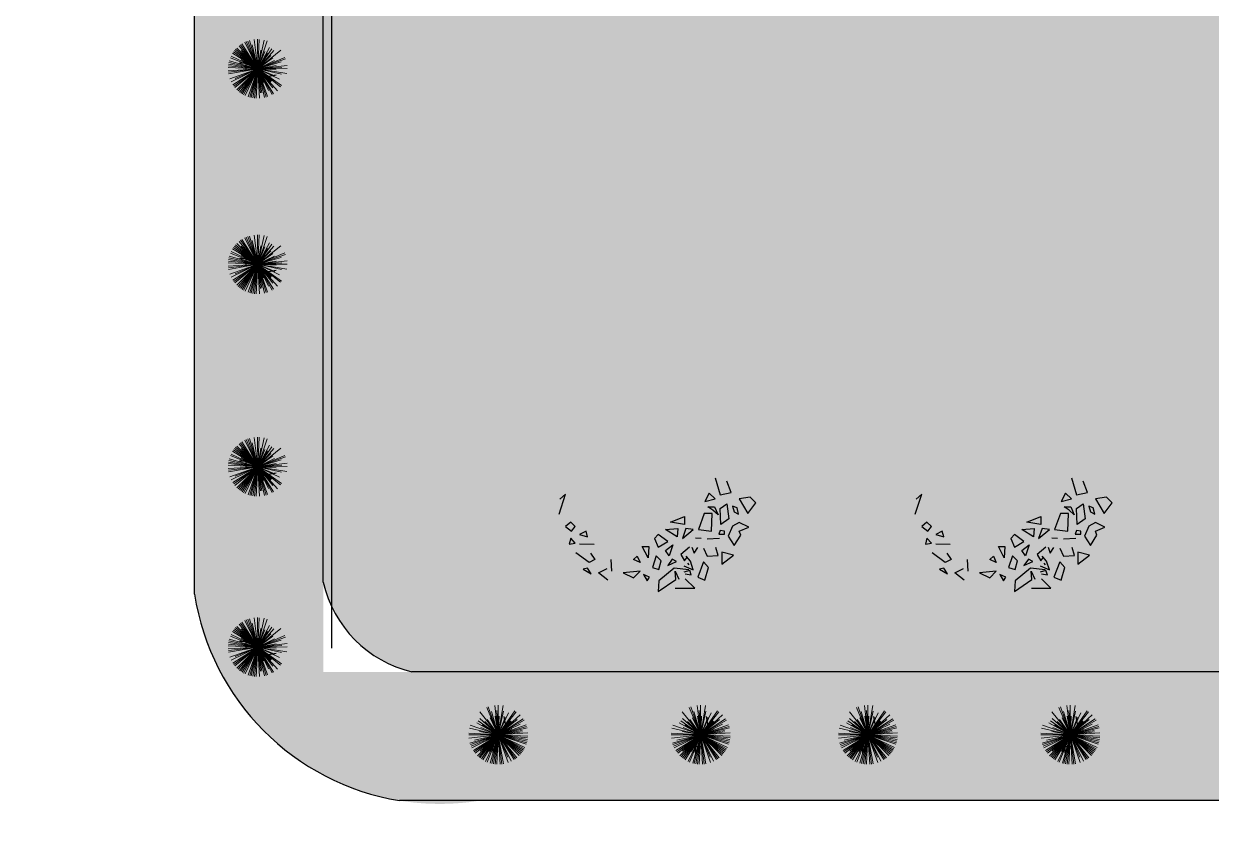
# Model space of a CAD drawing. Header units: millimetres. Extents: x -1544140 to 7445918, y -1294905 to 2019878.
# Drawn here: x 2047460 to 2049823, y 21713 to 23314 of the extents above; entities that cross this region are included whole.
import ezdxf

# ---------------------------------------------------------------- set-up
doc = ezdxf.new("R2010")
doc.units = ezdxf.units.MM
doc.header["$MEASUREMENT"] = 0
doc.layers.add('marc det', color=74, linetype='Continuous', lineweight=18)
picture_1 = doc.add_image_def('image5.png', size_in_pixel=(1482, 826))

msp = doc.modelspace()

# ---------------------------------------------------------------- hatches: boundary and pattern name
at = {"true_color": 0x8dc133, "transparency": 33554687}
h = msp.add_hatch(color=65, dxfattribs=at)
h.dxf.hatch_style = 1
h.paths.add_polyline_path([(2051707.8, 22080.4, -0.388077), (2051430.5, 21768.2), (2048367.8, 21768.2, -0.416277), (2047799.8, 22178.8), (2047799.8, 24148.8, -0.394381), (2048161.6, 24779.2), (2051203.9, 24779.2, -0.352206), (2051707.8, 24383.4)])
h.paths.add_polyline_path([(2048055.9, 22024.2), (2048055.9, 24523.1), (2051451.7, 24523.1), (2051451.7, 22024.2)], flags=16)
at = {"true_color": 0xb8d93f, "transparency": 33554687}
h = msp.add_hatch(color=63, dxfattribs=at)
h.dxf.hatch_style = 1
h.paths.add_polyline_path([(2051411.6, 22024.2, 0.351898), (2051451.7, 22077.8), (2051451.7, 24349, 0.326949), (2051205.7, 24523.1), (2048206.6, 24523.1, 0.386529), (2048055.9, 24183.4), (2048055.9, 22202.4, 0.417198), (2048343.1, 22024.2)])
at = {"layer": 'marc det'}
for points in [[(2048618.8, 22547.6), (2048580.3, 22537.3), (2048567.7, 22521.1), (2048544.5, 22488.5), (2048520.1, 22485.6), (2048516.8, 22457.5), (2048526.2, 22445.6), (2048519.1, 22427.7), (2048492.1, 22377.1), (2048500.8, 22359.5), (2048515.7, 22337.7), (2048515.9, 22318.6), (2048486.5, 22307.3), (2048527.5, 22304.4), (2048522.4, 22285.5), (2048535.7, 22271.6), (2048537.4, 22254.1), (2048557.6, 22232), (2048564.3, 22207.2), (2048582.9, 22193), (2048596.5, 22195.6), (2048614.3, 22185.4), (2048622.4, 22162.3), (2048628.1, 22133.2), (2048634.4, 22155), (2048653.8, 22172.6), (2048678.2, 22165), (2048694.4, 22154.5), (2048714.2, 22161.1), (2048735.4, 22161.1), (2048748.9, 22146), (2048754.3, 22163.5), (2048776.4, 22176.1), (2048799.5, 22175.1), (2048823.7, 22186.8), (2048831, 22203.3), (2048843.8, 22210), (2048860.7, 22213.3), (2048866.7, 22236.5), (2048878.2, 22249.7), (2048909.2, 22253.1), (2048933.1, 22248.1), (2048912.8, 22262), (2048897.5, 22276.9), (2048898.3, 22290.7), (2048912.1, 22310), (2048923.5, 22332.8), (2048921.6, 22351.7), (2048924.8, 22397.6), (2048963.2, 22417.5), (2048916.2, 22414.5), (2048903.2, 22436), (2048901, 22456.1), (2048886.8, 22483.6), (2048869.8, 22498.1), (2048862, 22519.9), (2048844.7, 22527.5), (2048822.1, 22543.7), (2048803.5, 22541.8), (2048804, 22573.1), (2048784.2, 22548.6), (2048776.9, 22567.7), (2048767.1, 22572.7), (2048743.6, 22579.6), (2048738.7, 22573.9), (2048695.2, 22570.9), (2048683.3, 22578.2), (2048662, 22569.9), (2048645.7, 22572.1), (2048629.1, 22593.6), (2048613.8, 22618.1), (2048620.1, 22594.6), (2048626.6, 22561.5)], [(2049327.6, 22547.6), (2049289.1, 22537.3), (2049276.4, 22521.1), (2049253.2, 22488.5), (2049228.8, 22485.6), (2049225.5, 22457.5), (2049234.9, 22445.6), (2049227.9, 22427.7), (2049200.8, 22377.1), (2049209.6, 22359.5), (2049224.4, 22337.7), (2049224.7, 22318.6), (2049195.2, 22307.3), (2049236.3, 22304.4), (2049231.2, 22285.5), (2049244.5, 22271.6), (2049246.2, 22254.1), (2049266.4, 22232), (2049273, 22207.2), (2049291.7, 22193), (2049305.2, 22195.6), (2049323.1, 22185.4), (2049331.2, 22162.3), (2049336.9, 22133.2), (2049343.2, 22155), (2049362.6, 22172.6), (2049387, 22165), (2049403.1, 22154.5), (2049423, 22161.1), (2049444.1, 22161.1), (2049457.7, 22146), (2049463, 22163.5), (2049485.2, 22176.1), (2049508.3, 22175.1), (2049532.4, 22186.8), (2049539.7, 22203.3), (2049552.5, 22210), (2049569.5, 22213.3), (2049575.5, 22236.5), (2049586.9, 22249.7), (2049618, 22253.1), (2049641.9, 22248.1), (2049621.5, 22262), (2049606.3, 22276.9), (2049607.1, 22290.7), (2049620.9, 22310), (2049632.2, 22332.8), (2049630.3, 22351.7), (2049633.6, 22397.6), (2049671.9, 22417.5), (2049625, 22414.5), (2049611.9, 22436), (2049609.7, 22456.1), (2049595.5, 22483.6), (2049578.6, 22498.1), (2049570.8, 22519.9), (2049553.4, 22527.5), (2049530.9, 22543.7), (2049512.3, 22541.8), (2049512.8, 22573.1), (2049492.9, 22548.6), (2049485.6, 22567.7), (2049475.9, 22572.7), (2049452.3, 22579.6), (2049447.4, 22573.9), (2049404, 22570.9), (2049392, 22578.2), (2049370.7, 22569.9), (2049354.4, 22572.1), (2049337.9, 22593.6), (2049322.5, 22618.1), (2049328.9, 22594.6), (2049335.4, 22561.5)]]:
    msp.add_hatch(color=102, dxfattribs=at).paths.add_polyline_path(points)

# ---------------------------------------------------------------- linework, layer by layer
at = {"color": 116, "true_color": 0x136734}
for p, q in [((2047901.7, 23247.4), (2047901.7, 23222.5)), ((2047914.2, 23234.9), (2047889.3, 23234.9)), ((2047914.2, 22846.1), (2047889.3, 22846.1)), ((2047901.7, 22858.5), (2047901.7, 22833.6)), ((2047901.7, 22455.8), (2047901.7, 22430.9)), ((2047914.2, 22443.3), (2047889.3, 22443.3)), ((2047901.7, 22097), (2047901.7, 22072.1)), ((2047914.2, 22084.6), (2047889.3, 22084.6)), ((2048393.1, 21887.9), (2048393.1, 21863)), ((2048795.8, 21887.9), (2048795.8, 21863)), ((2049128.5, 21887.9), (2049128.5, 21863)), ((2049531.3, 21887.9), (2049531.3, 21863)), ((2048380.6, 21875.5), (2048405.5, 21875.5)), ((2048783.4, 21875.5), (2048808.3, 21875.5)), ((2049116.1, 21875.5), (2049141, 21875.5)), ((2049518.8, 21875.5), (2049543.7, 21875.5))]:
    msp.add_line(p, q, dxfattribs=at)
at = {"color": 116, "lineweight": -2, "true_color": 0x136734}
for p, q in [((2047943.2, 23208.8), (2047962, 23212.1)), ((2047943.2, 22820), (2047962, 22823.3)), ((2047943.2, 22417.2), (2047962, 22420.5)), ((2047943.2, 22058.4), (2047962, 22061.7)), ((2048419.2, 21916.9), (2048415.9, 21935.7)), ((2048822, 21916.9), (2048818.6, 21935.7)), ((2049154.7, 21916.9), (2049151.3, 21935.7)), ((2049557.4, 21916.9), (2049554.1, 21935.7))]:
    msp.add_line(p, q, dxfattribs=at)
at = {"color": 96}
for p, q in [((2048835.7, 22410.5), (2048845.8, 22376.5)), ((2048867.6, 22381.1), (2048858.9, 22403.7)), ((2049544.4, 22410.5), (2049554.6, 22376.5)), ((2049576.3, 22381.1), (2049567.6, 22403.7)), ((2048525.1, 22338.1), (2048538.2, 22377.7)), ((2048538.2, 22377.7), (2048526.5, 22367.5)), ((2048824, 22379.9), (2048815.3, 22363)), ((2048835.7, 22368.6), (2048824, 22379.9)), ((2048845.8, 22376.5), (2048867.6, 22381.1)), ((2049233.8, 22338.1), (2049246.9, 22377.7)), ((2049246.9, 22377.7), (2049235.3, 22367.5)), ((2049532.8, 22379.9), (2049524.1, 22363)), ((2049544.4, 22368.6), (2049532.8, 22379.9)), ((2049554.6, 22376.5), (2049576.3, 22381.1)), ((2048815.3, 22363), (2048835.7, 22368.6)), ((2048821.1, 22352.8), (2048834.2, 22352.8)), ((2048831.3, 22346), (2048821.1, 22352.8)), ((2048834.2, 22352.8), (2048841.5, 22336.9)), ((2048845.8, 22349.4), (2048858.9, 22358.4)), ((2048847.3, 22317.7), (2048845.8, 22349.4)), ((2048858.9, 22358.4), (2048863.2, 22329)), ((2048879.2, 22350.5), (2048870.5, 22353.9)), ((2048870.5, 22353.9), (2048873.4, 22342.6)), ((2048882.1, 22338.1), (2048879.2, 22350.5)), ((2048905.3, 22372), (2048883.6, 22368.6)), ((2048883.6, 22368.6), (2048901, 22339.2)), ((2048901, 22339.2), (2048916.9, 22360.7)), ((2048916.9, 22360.7), (2048905.3, 22372)), ((2049524.1, 22363), (2049544.4, 22368.6)), ((2049529.9, 22352.8), (2049543, 22352.8)), ((2049540.1, 22346), (2049529.9, 22352.8)), ((2049543, 22352.8), (2049550.2, 22336.9)), ((2049554.6, 22349.4), (2049567.6, 22358.4)), ((2049556, 22317.7), (2049554.6, 22349.4)), ((2049567.6, 22358.4), (2049572, 22329)), ((2049587.9, 22350.5), (2049579.2, 22353.9)), ((2049579.2, 22353.9), (2049582.1, 22342.6)), ((2049590.8, 22338.1), (2049587.9, 22350.5)), ((2049614.1, 22372), (2049592.3, 22368.6)), ((2049592.3, 22368.6), (2049609.7, 22339.2)), ((2049609.7, 22339.2), (2049625.7, 22360.7)), ((2049625.7, 22360.7), (2049614.1, 22372)), ((2048747.1, 22322.2), (2048774.7, 22333.5)), ((2048774.7, 22333.5), (2048774.7, 22317.7)), ((2048813.9, 22339.2), (2048802.3, 22307.5)), ((2048829.9, 22339.2), (2048813.9, 22339.2)), ((2048828.4, 22304.1), (2048829.9, 22339.2)), ((2048841.5, 22336.9), (2048831.3, 22346)), ((2048863.2, 22329), (2048847.3, 22317.7)), ((2048873.4, 22342.6), (2048882.1, 22338.1)), ((2049455.9, 22322.2), (2049483.5, 22333.5)), ((2049483.5, 22333.5), (2049483.5, 22317.7)), ((2049522.6, 22339.2), (2049511, 22307.5)), ((2049538.6, 22339.2), (2049522.6, 22339.2)), ((2049537.2, 22304.1), (2049538.6, 22339.2)), ((2049550.2, 22336.9), (2049540.1, 22346)), ((2049572, 22329), (2049556, 22317.7)), ((2049582.1, 22342.6), (2049590.8, 22338.1)), ((2048548.3, 22322.2), (2048538.2, 22313.2)), ((2048538.2, 22313.2), (2048549.8, 22304.1)), ((2048557, 22313.2), (2048548.3, 22322.2)), ((2048549.8, 22304.1), (2048557, 22313.2)), ((2048578.8, 22304.1), (2048565.7, 22297.3)), ((2048581.7, 22292.8), (2048578.8, 22304.1)), ((2048737, 22307.5), (2048761.7, 22309.7)), ((2048760.2, 22292.8), (2048737, 22307.5)), ((2048774.7, 22317.7), (2048747.1, 22322.2)), ((2048761.7, 22309.7), (2048760.2, 22292.8)), ((2048777.6, 22309.7), (2048770.4, 22289.4)), ((2048770.4, 22289.4), (2048792.1, 22307.5)), ((2048792.1, 22307.5), (2048777.6, 22309.7)), ((2048802.3, 22307.5), (2048828.4, 22304.1)), ((2048845.8, 22305.2), (2048842.9, 22298.4)), ((2048854.5, 22304.1), (2048845.8, 22305.2)), ((2048854.5, 22298.4), (2048854.5, 22304.1)), ((2048870.5, 22314.3), (2048861.8, 22293.9)), ((2048883.6, 22321.1), (2048870.5, 22314.3)), ((2048902.4, 22312), (2048883.6, 22321.1)), ((2048883.6, 22304.1), (2048902.4, 22312)), ((2048886.5, 22296.2), (2048883.6, 22304.1)), ((2049257.1, 22322.2), (2049246.9, 22313.2)), ((2049246.9, 22313.2), (2049258.5, 22304.1)), ((2049265.8, 22313.2), (2049257.1, 22322.2)), ((2049258.5, 22304.1), (2049265.8, 22313.2)), ((2049287.5, 22304.1), (2049274.5, 22297.3)), ((2049290.4, 22292.8), (2049287.5, 22304.1)), ((2049445.7, 22307.5), (2049470.4, 22309.7)), ((2049468.9, 22292.8), (2049445.7, 22307.5)), ((2049483.5, 22317.7), (2049455.9, 22322.2)), ((2049470.4, 22309.7), (2049468.9, 22292.8)), ((2049486.4, 22309.7), (2049479.1, 22289.4)), ((2049479.1, 22289.4), (2049500.9, 22307.5)), ((2049500.9, 22307.5), (2049486.4, 22309.7)), ((2049511, 22307.5), (2049537.2, 22304.1)), ((2049554.6, 22305.2), (2049551.7, 22298.4)), ((2049563.3, 22304.1), (2049554.6, 22305.2)), ((2049563.3, 22298.4), (2049563.3, 22304.1)), ((2049579.2, 22314.3), (2049570.5, 22293.9)), ((2049592.3, 22321.1), (2049579.2, 22314.3)), ((2049611.2, 22312), (2049592.3, 22321.1)), ((2049592.3, 22304.1), (2049611.2, 22312)), ((2049595.2, 22296.2), (2049592.3, 22304.1)), ((2048548.3, 22290.5), (2048545.4, 22278.1)), ((2048545.4, 22278.1), (2048557, 22280.3)), ((2048557, 22280.3), (2048548.3, 22290.5)), ((2048565.7, 22297.3), (2048581.7, 22292.8)), ((2048565.7, 22279.2), (2048594.8, 22278.1)), ((2048722.5, 22297.3), (2048715.2, 22289.4)), ((2048715.2, 22289.4), (2048722.5, 22272.4)), ((2048741.3, 22283.7), (2048722.5, 22297.3)), ((2048722.5, 22272.4), (2048741.3, 22283.7)), ((2048808.1, 22289.4), (2048796.5, 22290.5)), ((2048844.4, 22289.4), (2048819.7, 22288.2)), ((2048842.9, 22298.4), (2048854.5, 22298.4)), ((2048861.8, 22293.9), (2048873.4, 22275.8)), ((2048873.4, 22275.8), (2048886.5, 22296.2)), ((2049257.1, 22290.5), (2049254.2, 22278.1)), ((2049254.2, 22278.1), (2049265.8, 22280.3)), ((2049265.8, 22280.3), (2049257.1, 22290.5)), ((2049274.5, 22297.3), (2049290.4, 22292.8)), ((2049274.5, 22279.2), (2049303.5, 22278.1)), ((2049431.2, 22297.3), (2049424, 22289.4)), ((2049424, 22289.4), (2049431.2, 22272.4)), ((2049450.1, 22283.7), (2049431.2, 22297.3)), ((2049431.2, 22272.4), (2049450.1, 22283.7)), ((2049516.8, 22289.4), (2049505.2, 22290.5)), ((2049553.1, 22289.4), (2049528.4, 22288.2)), ((2049551.7, 22298.4), (2049563.3, 22298.4)), ((2049570.5, 22293.9), (2049582.1, 22275.8)), ((2049582.1, 22275.8), (2049595.2, 22296.2)), ((2048584.7, 22242), (2048558.6, 22261.2)), ((2048587.6, 22260.1), (2048596.3, 22247.6)), ((2048702.1, 22250.9), (2048690.5, 22273.5)), ((2048690.5, 22273.5), (2048703.6, 22273.5)), ((2048703.6, 22273.5), (2048702.1, 22250.9)), ((2048718.1, 22255.4), (2048710.9, 22231.7)), ((2048728.3, 22245.2), (2048718.1, 22255.4)), ((2048737, 22265.6), (2048751.5, 22276.9)), ((2048744.2, 22255.4), (2048737, 22265.6)), ((2048751.5, 22276.9), (2048744.2, 22255.4)), ((2048784.9, 22272.4), (2048767.5, 22257.7)), ((2048767.5, 22257.7), (2048774.7, 22245.2)), ((2048789.3, 22272.6), (2048793.7, 22260.1)), ((2048793.7, 22260.1), (2048800.9, 22271.4)), ((2048812.5, 22270.3), (2048819.8, 22254.4)), ((2048819.8, 22254.4), (2048841.5, 22255.6)), ((2048841.5, 22255.6), (2048837.2, 22271.4)), ((2048871.9, 22256.5), (2048848.7, 22262.2)), ((2048848.7, 22262.2), (2048848.7, 22238.4)), ((2048848.7, 22238.4), (2048871.9, 22256.5)), ((2049293.4, 22242), (2049267.3, 22261.2)), ((2049296.3, 22260.1), (2049305, 22247.6)), ((2049410.9, 22250.9), (2049399.3, 22273.5)), ((2049399.3, 22273.5), (2049412.3, 22273.5)), ((2049412.3, 22273.5), (2049410.9, 22250.9)), ((2049426.9, 22255.4), (2049419.6, 22231.7)), ((2049437, 22245.2), (2049426.9, 22255.4)), ((2049445.7, 22265.6), (2049460.2, 22276.9)), ((2049453, 22255.4), (2049445.7, 22265.6)), ((2049460.2, 22276.9), (2049453, 22255.4)), ((2049493.6, 22272.4), (2049476.2, 22257.7)), ((2049476.2, 22257.7), (2049483.5, 22245.2)), ((2049498, 22272.6), (2049502.4, 22260.1)), ((2049502.4, 22260.1), (2049509.7, 22271.4)), ((2049521.3, 22270.3), (2049528.5, 22254.4)), ((2049528.5, 22254.4), (2049550.3, 22255.6)), ((2049550.3, 22255.6), (2049545.9, 22271.4)), ((2049580.7, 22256.5), (2049557.5, 22262.2)), ((2049557.5, 22262.2), (2049557.5, 22238.4)), ((2049557.5, 22238.4), (2049580.7, 22256.5)), ((2048596.3, 22247.6), (2048584.7, 22242)), ((2048628.1, 22247.5), (2048629.6, 22224.9)), ((2048673.1, 22247.5), (2048680.4, 22254.3)), ((2048686.2, 22241.8), (2048673.1, 22247.5)), ((2048680.4, 22254.3), (2048686.2, 22241.8)), ((2048710.9, 22231.7), (2048723.9, 22228.2)), ((2048723.9, 22228.2), (2048728.3, 22245.2)), ((2048750, 22248.6), (2048741.3, 22236.2)), ((2048741.3, 22236.2), (2048758.8, 22244.1)), ((2048758.8, 22244.1), (2048750, 22248.6)), ((2048773.3, 22235.2), (2048792.2, 22227.3)), ((2048774.7, 22245.2), (2048780.5, 22253.2)), ((2048786.4, 22244.3), (2048777.7, 22254.4)), ((2048780.5, 22240.7), (2048783.4, 22237.3)), ((2048792.2, 22227.3), (2048786.4, 22244.3)), ((2048812.5, 22243.1), (2048800.9, 22212.6)), ((2048822.7, 22231.8), (2048812.5, 22243.1)), ((2048815.4, 22206.9), (2048822.7, 22231.8)), ((2049305, 22247.6), (2049293.4, 22242)), ((2049336.9, 22247.5), (2049338.3, 22224.9)), ((2049381.9, 22247.5), (2049389.1, 22254.3)), ((2049394.9, 22241.8), (2049381.9, 22247.5)), ((2049389.1, 22254.3), (2049394.9, 22241.8)), ((2049419.6, 22231.7), (2049432.7, 22228.2)), ((2049432.7, 22228.2), (2049437, 22245.2)), ((2049458.8, 22248.6), (2049450.1, 22236.2)), ((2049450.1, 22236.2), (2049467.5, 22244.1)), ((2049467.5, 22244.1), (2049458.8, 22248.6)), ((2049482.1, 22235.2), (2049500.9, 22227.3)), ((2049483.5, 22245.2), (2049489.3, 22253.2)), ((2049495.1, 22244.3), (2049486.4, 22254.4)), ((2049489.3, 22240.7), (2049492.2, 22237.3)), ((2049500.9, 22227.3), (2049495.1, 22244.3)), ((2049521.3, 22243.1), (2049509.7, 22212.6)), ((2049531.4, 22231.8), (2049521.3, 22243.1)), ((2049524.2, 22206.9), (2049531.4, 22231.8)), ((2048581.8, 22230.7), (2048573.1, 22228.4)), ((2048573.1, 22228.4), (2048589, 22219.4)), ((2048589, 22219.4), (2048581.8, 22230.7)), ((2048603.6, 22221.6), (2048621, 22229.6)), ((2048622.4, 22206.9), (2048603.6, 22221.6)), ((2048686.2, 22224.9), (2048652.8, 22221.5)), ((2048652.8, 22221.5), (2048673.1, 22211.3)), ((2048673.1, 22211.3), (2048686.2, 22224.9)), ((2048705.1, 22212.4), (2048693.4, 22218.1)), ((2048693.4, 22218.1), (2048700.7, 22205.6)), ((2048700.7, 22205.6), (2048705.1, 22212.4)), ((2048722.5, 22184.1), (2048757.3, 22207.9)), ((2048754.4, 22230.5), (2048723.9, 22205.6)), ((2048783.4, 22227.1), (2048754.4, 22230.5)), ((2048757.3, 22207.9), (2048755.9, 22224.9)), ((2048755.9, 22224.9), (2048763.1, 22209)), ((2048785, 22226.1), (2048773.3, 22222.8)), ((2048776.2, 22219.4), (2048787.9, 22217.1)), ((2048795.1, 22191.1), (2048776.2, 22209.2)), ((2048787.9, 22217.1), (2048785, 22226.1)), ((2048800.9, 22212.6), (2048815.4, 22206.9)), ((2049290.5, 22230.7), (2049281.8, 22228.4)), ((2049281.8, 22228.4), (2049297.8, 22219.4)), ((2049297.8, 22219.4), (2049290.5, 22230.7)), ((2049312.3, 22221.6), (2049329.7, 22229.6)), ((2049331.2, 22206.9), (2049312.3, 22221.6)), ((2049394.9, 22224.9), (2049361.6, 22221.5)), ((2049361.6, 22221.5), (2049381.9, 22211.3)), ((2049381.9, 22211.3), (2049394.9, 22224.9)), ((2049413.8, 22212.4), (2049402.2, 22218.1)), ((2049402.2, 22218.1), (2049409.4, 22205.6)), ((2049409.4, 22205.6), (2049413.8, 22212.4)), ((2049431.2, 22184.1), (2049466, 22207.9)), ((2049463.1, 22230.5), (2049432.7, 22205.6)), ((2049492.2, 22227.1), (2049463.1, 22230.5)), ((2049466, 22207.9), (2049464.6, 22224.9)), ((2049464.6, 22224.9), (2049471.8, 22209)), ((2049493.7, 22226.1), (2049482.1, 22222.8)), ((2049485, 22219.4), (2049496.6, 22217.1)), ((2049503.8, 22191.1), (2049485, 22209.2)), ((2049496.6, 22217.1), (2049493.7, 22226.1)), ((2049509.7, 22212.6), (2049524.2, 22206.9)), ((2048723.9, 22205.6), (2048722.5, 22184.1)), ((2048755.9, 22191.1), (2048795.1, 22191.1)), ((2049432.7, 22205.6), (2049431.2, 22184.1)), ((2049464.7, 22191.1), (2049503.8, 22191.1))]:
    msp.add_line(p, q, dxfattribs=at)
for points in [[(2047799.8, 22178.8), (2047799.8, 24391.8)], [(2048072.3, 24383.4), (2048072.3, 22071.6)], [(2048055.9, 22202.4), (2048055.9, 24357.3)], [(2051411.6, 22024.2), (2048232.3, 22024.2)], [(2051430.5, 21768.2), (2048207.5, 21768.2)]]:
    msp.add_lwpolyline(points)
for radius, start, end in [(237.8, 192.8886, 256.5281), (493.9, 188.9332, 260.6635)]:
    msp.add_arc((2048287.7, 22255.5), radius, start, end)
at = {"layer": 'marc det', "color": 116, "true_color": 0x136734}
for p, q in [((2047925.6, 23223.8), (2047891.3, 23271.5)), ((2047925.6, 23223.8), (2047894, 23273.4)), ((2047925.6, 23223.8), (2047899.8, 23276.6)), ((2047925.6, 23223.8), (2047902.8, 23278)), ((2047925.6, 23223.8), (2047905.8, 23279.1)), ((2047925.6, 23223.8), (2047909, 23280.2)), ((2047925.6, 23223.8), (2047914.4, 23271.4)), ((2047925.6, 23223.8), (2047918.6, 23282.1)), ((2047925.6, 23223.8), (2047925.2, 23282.6)), ((2047925.6, 23223.8), (2047928.5, 23282.5)), ((2047925.6, 23223.8), (2047938.3, 23281.2)), ((2047925.6, 23223.8), (2047944.6, 23279.4)), ((2047925.6, 23223.8), (2047872.5, 23249)), ((2047925.6, 23223.8), (2047875.7, 23254.8)), ((2047877.5, 23257.5), (2047925.6, 23223.8)), ((2047925.6, 23223.8), (2047877.5, 23257.5)), ((2047925.6, 23223.8), (2047879.4, 23260.2)), ((2047925.6, 23223.8), (2047881.5, 23262.7)), ((2047925.6, 23223.8), (2047883.8, 23265.1)), ((2047925.6, 23223.8), (2047888.7, 23269.5)), ((2047925.6, 23223.8), (2047892.8, 23260.1)), ((2047925.6, 23223.8), (2047948.9, 23266.6)), ((2047925.6, 23223.8), (2047953.5, 23263.6)), ((2047953.5, 23263.6), (2047925.6, 23223.8)), ((2047925.6, 23223.8), (2047931.6, 23260.9)), ((2047925.6, 23223.8), (2047971.3, 23260.7)), ((2047925.6, 23223.8), (2047957.7, 23260.2)), ((2047925.6, 23223.8), (2047939.7, 23258.5)), ((2047925.6, 23223.8), (2047945.3, 23255.6)), ((2047925.6, 23223.8), (2047951.8, 23250.4)), ((2047925.6, 23223.8), (2047866.9, 23226.8)), ((2047925.6, 23223.8), (2047867, 23220.2)), ((2047925.6, 23223.8), (2047867.2, 23230)), ((2047925.6, 23223.8), (2047867.2, 23216.9)), ((2047925.6, 23223.8), (2047867.6, 23233.3)), ((2047925.6, 23223.8), (2047867.7, 23213.6)), ((2047925.6, 23223.8), (2047868.2, 23236.5)), ((2047925.6, 23223.8), (2047869, 23239.7)), ((2047925.6, 23223.8), (2047870.3, 23204.1)), ((2047925.6, 23223.8), (2047871.2, 23246)), ((2047925.6, 23223.8), (2047872.8, 23198)), ((2047925.6, 23223.8), (2047876, 23192.3)), ((2047925.6, 23223.8), (2047877.9, 23189.5)), ((2047925.6, 23223.8), (2047879.9, 23186.9)), ((2047925.6, 23223.8), (2047880.7, 23204.9)), ((2047925.6, 23223.8), (2047884.3, 23182)), ((2047925.6, 23223.8), (2047886.7, 23179.8)), ((2047925.6, 23223.8), (2047889.2, 23177.7)), ((2047891.9, 23175.7), (2047925.6, 23223.8)), ((2047925.6, 23223.8), (2047892.5, 23241.8)), ((2047925.6, 23223.8), (2047894.6, 23173.9)), ((2047925.6, 23223.8), (2047897.5, 23172.2)), ((2047925.6, 23223.8), (2047900.4, 23170.7)), ((2047925.6, 23223.8), (2047906.5, 23168.3)), ((2047925.6, 23223.8), (2047909.7, 23167.3)), ((2047925.6, 23223.8), (2047912.8, 23166.5)), ((2047925.6, 23223.8), (2047916.1, 23165.9)), ((2047925.6, 23223.8), (2047919.3, 23165.4)), ((2047925.6, 23223.8), (2047922.6, 23165.2)), ((2047924.9, 23224.4), (2047973, 23190.7)), ((2047924.9, 23224.4), (2047971.1, 23188)), ((2047973, 23190.7), (2047924.9, 23224.4)), ((2047925.6, 23223.8), (2047979.7, 23246.6)), ((2047925.6, 23223.8), (2047955.9, 23245.6)), ((2047925.6, 23223.8), (2047980.9, 23243.6)), ((2047925.6, 23223.8), (2047959, 23240.2)), ((2047925.6, 23223.8), (2047972, 23237.5)), ((2047925.6, 23223.8), (2047983.9, 23230.7)), ((2047925.6, 23223.8), (2047962.2, 23230.3)), ((2047925.6, 23223.8), (2047973.8, 23226.8)), ((2047925.6, 23223.8), (2047984.3, 23224.2)), ((2047925.6, 23223.8), (2047931.3, 23175.9)), ((2047925.6, 23223.8), (2047929.2, 23165.2)), ((2047925.6, 23223.8), (2047933.9, 23176.3)), ((2047925.6, 23223.8), (2047945.3, 23168.5)), ((2047925.6, 23223.8), (2047942.2, 23167.5)), ((2047925.6, 23223.8), (2047939, 23166.6)), ((2047925.6, 23223.8), (2047954.3, 23172.6)), ((2047925.6, 23223.8), (2047946.8, 23180.5)), ((2047925.6, 23223.8), (2047957.1, 23174.3)), ((2047925.6, 23223.8), (2047962.6, 23222)), ((2047925.6, 23223.8), (2047983.5, 23214.3)), ((2047925.6, 23223.8), (2047972.7, 23213.4)), ((2047925.6, 23223.8), (2047959.9, 23209.9)), ((2047925.6, 23223.8), (2047937, 23196.8)), ((2047925.6, 23223.8), (2047951.9, 23197.8)), ((2047925.6, 23223.8), (2047953.3, 23199.3)), ((2047925.6, 23223.8), (2047969.2, 23203.1)), ((2047925.6, 23223.8), (2047955.9, 23186.3)), ((2047925.6, 23223.8), (2047965, 23180.3)), ((2047925.6, 22835), (2047918.6, 22893.3)), ((2047925.6, 22835), (2047925.2, 22893.7)), ((2047925.6, 22835), (2047928.5, 22893.7)), ((2047925.6, 22835), (2047879.4, 22871.3)), ((2047925.6, 22835), (2047881.5, 22873.9)), ((2047925.6, 22835), (2047883.8, 22876.3)), ((2047925.6, 22835), (2047888.7, 22880.7)), ((2047925.6, 22835), (2047891.3, 22882.7)), ((2047925.6, 22835), (2047892.8, 22871.3)), ((2047925.6, 22835), (2047894, 22884.5)), ((2047925.6, 22835), (2047899.8, 22887.8)), ((2047925.6, 22835), (2047902.8, 22889.1)), ((2047925.6, 22835), (2047905.8, 22890.3)), ((2047925.6, 22835), (2047909, 22891.3)), ((2047925.6, 22835), (2047914.4, 22882.6)), ((2047925.6, 22835), (2047938.3, 22892.3)), ((2047925.6, 22835), (2047944.6, 22890.5)), ((2047925.6, 22835), (2047948.9, 22877.7)), ((2047925.6, 22835), (2047953.5, 22874.8)), ((2047953.5, 22874.8), (2047925.6, 22835)), ((2047925.6, 22835), (2047931.6, 22872)), ((2047925.6, 22835), (2047971.3, 22871.9)), ((2047925.6, 22835), (2047957.7, 22871.4)), ((2047925.6, 22835), (2047939.7, 22869.7)), ((2047925.6, 22835), (2047868.2, 22847.7)), ((2047925.6, 22835), (2047869, 22850.9)), ((2047925.6, 22835), (2047871.2, 22857.1)), ((2047925.6, 22835), (2047872.5, 22860.2)), ((2047925.6, 22835), (2047875.7, 22865.9)), ((2047877.5, 22868.7), (2047925.6, 22835)), ((2047925.6, 22835), (2047877.5, 22868.7)), ((2047925.6, 22835), (2047892.5, 22853)), ((2047925.6, 22835), (2047945.3, 22866.8)), ((2047925.6, 22835), (2047951.8, 22861.6)), ((2047925.6, 22835), (2047979.7, 22857.8)), ((2047925.6, 22835), (2047955.9, 22856.7)), ((2047925.6, 22835), (2047980.9, 22854.7)), ((2047925.6, 22835), (2047959, 22851.3)), ((2047925.6, 22835), (2047972, 22848.7)), ((2047925.6, 22835), (2047866.9, 22837.9)), ((2047925.6, 22835), (2047867, 22831.3)), ((2047925.6, 22835), (2047867.2, 22841.2)), ((2047925.6, 22835), (2047867.2, 22828.1)), ((2047925.6, 22835), (2047867.6, 22844.5)), ((2047925.6, 22835), (2047867.7, 22824.8)), ((2047925.6, 22835), (2047870.3, 22815.3)), ((2047925.6, 22835), (2047872.8, 22809.2)), ((2047925.6, 22835), (2047876, 22803.4)), ((2047925.6, 22835), (2047877.9, 22800.7)), ((2047925.6, 22835), (2047879.9, 22798.1)), ((2047925.6, 22835), (2047880.7, 22816.1)), ((2047925.6, 22835), (2047884.3, 22793.2)), ((2047925.6, 22835), (2047886.7, 22791)), ((2047925.6, 22835), (2047889.2, 22788.9)), ((2047891.9, 22786.9), (2047925.6, 22835)), ((2047925.6, 22835), (2047894.6, 22785.1)), ((2047925.6, 22835), (2047897.5, 22783.4)), ((2047925.6, 22835), (2047900.4, 22781.9)), ((2047925.6, 22835), (2047906.5, 22779.4)), ((2047925.6, 22835), (2047909.7, 22778.5)), ((2047925.6, 22835), (2047912.8, 22777.6)), ((2047925.6, 22835), (2047916.1, 22777)), ((2047925.6, 22835), (2047919.3, 22776.6)), ((2047925.6, 22835), (2047922.6, 22776.3)), ((2047924.9, 22835.5), (2047973, 22801.8)), ((2047924.9, 22835.5), (2047971.1, 22799.2)), ((2047973, 22801.8), (2047924.9, 22835.5)), ((2047925.6, 22835), (2047983.9, 22841.9)), ((2047925.6, 22835), (2047962.2, 22841.4)), ((2047925.6, 22835), (2047973.8, 22838)), ((2047925.6, 22835), (2047984.3, 22835.3)), ((2047925.6, 22835), (2047931.3, 22787.1)), ((2047925.6, 22835), (2047929.2, 22776.4)), ((2047925.6, 22835), (2047933.9, 22787.5)), ((2047925.6, 22835), (2047945.3, 22779.7)), ((2047925.6, 22835), (2047942.2, 22778.6)), ((2047925.6, 22835), (2047939, 22777.8)), ((2047925.6, 22835), (2047954.3, 22783.8)), ((2047925.6, 22835), (2047946.8, 22791.7)), ((2047925.6, 22835), (2047957.1, 22785.4)), ((2047925.6, 22835), (2047962.6, 22833.1)), ((2047925.6, 22835), (2047983.5, 22825.5)), ((2047925.6, 22835), (2047972.7, 22824.5)), ((2047925.6, 22835), (2047959.9, 22821)), ((2047925.6, 22835), (2047937, 22807.9)), ((2047925.6, 22835), (2047951.9, 22809)), ((2047925.6, 22835), (2047953.3, 22810.5)), ((2047925.6, 22835), (2047969.2, 22814.3)), ((2047925.6, 22835), (2047955.9, 22797.5)), ((2047925.6, 22835), (2047965, 22791.4)), ((2047925.6, 22432.2), (2047925.2, 22491)), ((2047925.6, 22432.2), (2047879.4, 22468.6)), ((2047925.6, 22432.2), (2047881.5, 22471.1)), ((2047925.6, 22432.2), (2047883.8, 22473.5)), ((2047925.6, 22432.2), (2047888.7, 22477.9)), ((2047925.6, 22432.2), (2047891.3, 22479.9)), ((2047925.6, 22432.2), (2047892.8, 22468.5)), ((2047925.6, 22432.2), (2047894, 22481.8)), ((2047925.6, 22432.2), (2047899.8, 22485)), ((2047925.6, 22432.2), (2047902.8, 22486.4)), ((2047925.6, 22432.2), (2047905.8, 22487.6)), ((2047925.6, 22432.2), (2047909, 22488.6)), ((2047925.6, 22432.2), (2047914.4, 22479.8)), ((2047925.6, 22432.2), (2047918.6, 22490.6)), ((2047925.6, 22432.2), (2047928.5, 22490.9)), ((2047925.6, 22432.2), (2047938.3, 22489.6)), ((2047925.6, 22432.2), (2047944.6, 22487.8)), ((2047925.6, 22432.2), (2047948.9, 22475)), ((2047925.6, 22432.2), (2047953.5, 22472.1)), ((2047953.5, 22472.1), (2047925.6, 22432.2)), ((2047925.6, 22432.2), (2047931.6, 22469.3)), ((2047925.6, 22432.2), (2047971.3, 22469.1)), ((2047925.6, 22432.2), (2047957.7, 22468.7)), ((2047925.6, 22432.2), (2047868.2, 22445)), ((2047925.6, 22432.2), (2047869, 22448.2)), ((2047925.6, 22432.2), (2047871.2, 22454.4)), ((2047925.6, 22432.2), (2047872.5, 22457.4)), ((2047925.6, 22432.2), (2047875.7, 22463.2)), ((2047877.5, 22465.9), (2047925.6, 22432.2)), ((2047925.6, 22432.2), (2047877.5, 22465.9)), ((2047925.6, 22432.2), (2047892.5, 22450.3)), ((2047925.6, 22432.2), (2047939.7, 22466.9)), ((2047925.6, 22432.2), (2047945.3, 22464)), ((2047925.6, 22432.2), (2047951.8, 22458.8)), ((2047925.6, 22432.2), (2047979.7, 22455)), ((2047925.6, 22432.2), (2047955.9, 22454)), ((2047925.6, 22432.2), (2047980.9, 22452)), ((2047925.6, 22432.2), (2047959, 22448.6)), ((2047925.6, 22432.2), (2047972, 22445.9)), ((2047925.6, 22432.2), (2047866.9, 22435.2)), ((2047925.6, 22432.2), (2047867, 22428.6)), ((2047925.6, 22432.2), (2047867.2, 22438.5)), ((2047925.6, 22432.2), (2047867.2, 22425.3)), ((2047925.6, 22432.2), (2047867.6, 22441.7)), ((2047925.6, 22432.2), (2047867.7, 22422.1)), ((2047925.6, 22432.2), (2047870.3, 22412.5)), ((2047925.6, 22432.2), (2047872.8, 22406.4)), ((2047925.6, 22432.2), (2047876, 22400.7)), ((2047925.6, 22432.2), (2047877.9, 22398)), ((2047925.6, 22432.2), (2047879.9, 22395.3)), ((2047925.6, 22432.2), (2047880.7, 22413.3)), ((2047925.6, 22432.2), (2047884.3, 22390.5)), ((2047925.6, 22432.2), (2047886.7, 22388.2)), ((2047925.6, 22432.2), (2047889.2, 22386.1)), ((2047891.9, 22384.1), (2047925.6, 22432.2)), ((2047925.6, 22432.2), (2047894.6, 22382.3)), ((2047925.6, 22432.2), (2047897.5, 22380.7)), ((2047925.6, 22432.2), (2047900.4, 22379.2)), ((2047925.6, 22432.2), (2047906.5, 22376.7)), ((2047925.6, 22432.2), (2047909.7, 22375.7)), ((2047925.6, 22432.2), (2047912.8, 22374.9)), ((2047925.6, 22432.2), (2047916.1, 22374.3)), ((2047925.6, 22432.2), (2047919.3, 22373.8)), ((2047925.6, 22432.2), (2047922.6, 22373.6)), ((2047924.9, 22432.8), (2047973, 22399.1)), ((2047924.9, 22432.8), (2047971.1, 22396.5)), ((2047973, 22399.1), (2047924.9, 22432.8)), ((2047925.6, 22432.2), (2047983.9, 22439.2)), ((2047925.6, 22432.2), (2047962.2, 22438.7)), ((2047925.6, 22432.2), (2047973.8, 22435.2)), ((2047925.6, 22432.2), (2047984.3, 22432.6)), ((2047925.6, 22432.2), (2047931.3, 22384.3)), ((2047925.6, 22432.2), (2047929.2, 22373.6)), ((2047925.6, 22432.2), (2047933.9, 22384.7)), ((2047925.6, 22432.2), (2047945.3, 22376.9)), ((2047925.6, 22432.2), (2047942.2, 22375.9)), ((2047925.6, 22432.2), (2047939, 22375.1)), ((2047925.6, 22432.2), (2047954.3, 22381)), ((2047925.6, 22432.2), (2047946.8, 22388.9)), ((2047925.6, 22432.2), (2047957.1, 22382.7)), ((2047925.6, 22432.2), (2047962.6, 22430.4)), ((2047925.6, 22432.2), (2047983.5, 22422.7)), ((2047925.6, 22432.2), (2047972.7, 22421.8)), ((2047925.6, 22432.2), (2047959.9, 22418.3)), ((2047925.6, 22432.2), (2047937, 22405.2)), ((2047925.6, 22432.2), (2047951.9, 22406.2)), ((2047925.6, 22432.2), (2047953.3, 22407.8)), ((2047925.6, 22432.2), (2047969.2, 22411.6)), ((2047925.6, 22432.2), (2047955.9, 22394.7)), ((2047925.6, 22432.2), (2047965, 22388.7)), ((2047925.6, 22073.5), (2047883.8, 22114.7)), ((2047925.6, 22073.5), (2047888.7, 22119.2)), ((2047925.6, 22073.5), (2047891.3, 22121.2)), ((2047925.6, 22073.5), (2047894, 22123)), ((2047925.6, 22073.5), (2047899.8, 22126.2)), ((2047925.6, 22073.5), (2047902.8, 22127.6)), ((2047925.6, 22073.5), (2047905.8, 22128.8)), ((2047925.6, 22073.5), (2047909, 22129.8)), ((2047925.6, 22073.5), (2047914.4, 22121)), ((2047925.6, 22073.5), (2047918.6, 22131.8)), ((2047925.6, 22073.5), (2047925.2, 22132.2)), ((2047925.6, 22073.5), (2047928.5, 22132.1)), ((2047925.6, 22073.5), (2047938.3, 22130.8)), ((2047925.6, 22073.5), (2047944.6, 22129)), ((2047925.6, 22073.5), (2047948.9, 22116.2)), ((2047925.6, 22073.5), (2047953.5, 22113.3)), ((2047953.5, 22113.3), (2047925.6, 22073.5)), ((2047925.6, 22073.5), (2047869, 22089.4)), ((2047925.6, 22073.5), (2047871.2, 22095.6)), ((2047925.6, 22073.5), (2047872.5, 22098.6)), ((2047925.6, 22073.5), (2047875.7, 22104.4)), ((2047877.5, 22107.2), (2047925.6, 22073.5)), ((2047925.6, 22073.5), (2047877.5, 22107.2)), ((2047925.6, 22073.5), (2047879.4, 22109.8)), ((2047925.6, 22073.5), (2047881.5, 22112.3)), ((2047925.6, 22073.5), (2047892.5, 22091.5)), ((2047925.6, 22073.5), (2047892.8, 22109.7)), ((2047925.6, 22073.5), (2047931.6, 22110.5)), ((2047925.6, 22073.5), (2047971.3, 22110.4)), ((2047925.6, 22073.5), (2047957.7, 22109.9)), ((2047925.6, 22073.5), (2047939.7, 22108.2)), ((2047925.6, 22073.5), (2047945.3, 22105.3)), ((2047925.6, 22073.5), (2047951.8, 22100)), ((2047925.6, 22073.5), (2047979.7, 22096.3)), ((2047925.6, 22073.5), (2047955.9, 22095.2)), ((2047925.6, 22073.5), (2047980.9, 22093.2)), ((2047925.6, 22073.5), (2047959, 22089.8)), ((2047925.6, 22073.5), (2047866.9, 22076.4)), ((2047925.6, 22073.5), (2047867, 22069.8)), ((2047925.6, 22073.5), (2047867.2, 22079.7)), ((2047925.6, 22073.5), (2047867.2, 22066.5)), ((2047925.6, 22073.5), (2047867.6, 22083)), ((2047925.6, 22073.5), (2047867.7, 22063.3)), ((2047925.6, 22073.5), (2047868.2, 22086.2)), ((2047925.6, 22073.5), (2047870.3, 22053.7)), ((2047925.6, 22073.5), (2047872.8, 22047.7)), ((2047925.6, 22073.5), (2047876, 22041.9)), ((2047925.6, 22073.5), (2047877.9, 22039.2)), ((2047925.6, 22073.5), (2047879.9, 22036.6)), ((2047925.6, 22073.5), (2047880.7, 22054.6)), ((2047925.6, 22073.5), (2047884.3, 22031.7)), ((2047925.6, 22073.5), (2047886.7, 22029.4)), ((2047925.6, 22073.5), (2047889.2, 22027.3)), ((2047891.9, 22025.4), (2047925.6, 22073.5)), ((2047925.6, 22073.5), (2047894.6, 22023.5)), ((2047925.6, 22073.5), (2047897.5, 22021.9)), ((2047925.6, 22073.5), (2047900.4, 22020.4)), ((2047925.6, 22073.5), (2047906.5, 22017.9)), ((2047925.6, 22073.5), (2047909.7, 22016.9)), ((2047925.6, 22073.5), (2047912.8, 22016.1)), ((2047925.6, 22073.5), (2047916.1, 22015.5)), ((2047925.6, 22073.5), (2047919.3, 22015.1)), ((2047925.6, 22073.5), (2047922.6, 22014.8)), ((2047924.9, 22074), (2047973, 22040.3)), ((2047924.9, 22074), (2047971.1, 22037.7)), ((2047973, 22040.3), (2047924.9, 22074)), ((2047925.6, 22073.5), (2047972, 22087.1)), ((2047925.6, 22073.5), (2047983.9, 22080.4)), ((2047925.6, 22073.5), (2047962.2, 22079.9)), ((2047925.6, 22073.5), (2047973.8, 22076.5)), ((2047925.6, 22073.5), (2047984.3, 22073.8)), ((2047925.6, 22073.5), (2047931.3, 22025.5)), ((2047925.6, 22073.5), (2047929.2, 22014.8)), ((2047925.6, 22073.5), (2047933.9, 22025.9)), ((2047925.6, 22073.5), (2047945.3, 22018.1)), ((2047925.6, 22073.5), (2047942.2, 22017.1)), ((2047925.6, 22073.5), (2047939, 22016.3)), ((2047925.6, 22073.5), (2047954.3, 22022.2)), ((2047925.6, 22073.5), (2047946.8, 22030.1)), ((2047925.6, 22073.5), (2047957.1, 22023.9)), ((2047925.6, 22073.5), (2047962.6, 22071.6)), ((2047925.6, 22073.5), (2047983.5, 22064)), ((2047925.6, 22073.5), (2047972.7, 22063)), ((2047925.6, 22073.5), (2047959.9, 22059.5)), ((2047925.6, 22073.5), (2047937, 22046.4)), ((2047925.6, 22073.5), (2047951.9, 22047.5)), ((2047925.6, 22073.5), (2047953.3, 22049)), ((2047925.6, 22073.5), (2047969.2, 22052.8)), ((2047925.6, 22073.5), (2047955.9, 22035.9)), ((2047925.6, 22073.5), (2047965, 22029.9)), ((2048404.2, 21899.3), (2048381.4, 21953.4)), ((2048404.2, 21899.3), (2048384.4, 21954.6)), ((2048404.2, 21899.3), (2048397.2, 21957.6)), ((2048404.2, 21899.3), (2048401.2, 21947.5)), ((2048404.2, 21899.3), (2048403.8, 21958)), ((2048404.2, 21899.3), (2048413.7, 21957.3)), ((2048806.9, 21899.3), (2048784.1, 21953.4)), ((2048806.9, 21899.3), (2048787.2, 21954.6)), ((2048806.9, 21899.3), (2048800, 21957.6)), ((2048806.9, 21899.3), (2048803.9, 21947.5)), ((2048806.9, 21899.3), (2048806.6, 21958)), ((2048806.9, 21899.3), (2048816.4, 21957.3)), ((2049139.6, 21899.3), (2049116.8, 21953.4)), ((2049139.6, 21899.3), (2049119.9, 21954.6)), ((2049139.6, 21899.3), (2049132.7, 21957.6)), ((2049139.6, 21899.3), (2049136.6, 21947.5)), ((2049139.6, 21899.3), (2049139.3, 21958)), ((2049139.6, 21899.3), (2049149.1, 21957.3)), ((2049542.4, 21899.3), (2049519.6, 21953.4)), ((2049542.4, 21899.3), (2049522.6, 21954.6)), ((2049542.4, 21899.3), (2049535.4, 21957.6)), ((2049542.4, 21899.3), (2049539.4, 21947.5)), ((2049542.4, 21899.3), (2049542, 21958)), ((2049542.4, 21899.3), (2049551.9, 21957.3)), ((2048404.2, 21899.3), (2048364.3, 21927.2)), ((2048364.3, 21927.2), (2048404.2, 21899.3)), ((2048404.2, 21899.3), (2048367.3, 21945)), ((2048404.2, 21899.3), (2048367.7, 21931.5)), ((2048404.2, 21899.3), (2048377.6, 21925.5)), ((2048404.2, 21899.3), (2048382.4, 21929.6)), ((2048404.2, 21899.3), (2048387.8, 21932.7)), ((2048404.2, 21899.3), (2048390.5, 21945.7)), ((2048404.2, 21899.3), (2048397.7, 21935.9)), ((2048403.6, 21898.7), (2048437.3, 21946.8)), ((2048437.3, 21946.8), (2048403.6, 21898.7)), ((2048403.6, 21898.7), (2048440, 21944.8)), ((2048404.2, 21899.3), (2048414.6, 21946.4)), ((2048404.2, 21899.3), (2048424.8, 21942.9)), ((2048404.2, 21899.3), (2048447.7, 21938.7)), ((2048404.2, 21899.3), (2048406, 21936.3)), ((2048404.2, 21899.3), (2048418.1, 21933.6)), ((2048404.2, 21899.3), (2048453.7, 21930.8)), ((2048404.2, 21899.3), (2048441.7, 21929.6)), ((2048404.2, 21899.3), (2048455.4, 21928)), ((2048404.2, 21899.3), (2048428.7, 21927)), ((2048404.2, 21899.3), (2048430.2, 21925.6)), ((2048806.9, 21899.3), (2048767.1, 21927.2)), ((2048767.1, 21927.2), (2048806.9, 21899.3)), ((2048806.9, 21899.3), (2048770, 21945)), ((2048806.9, 21899.3), (2048770.5, 21931.5)), ((2048806.9, 21899.3), (2048780.4, 21925.5)), ((2048806.9, 21899.3), (2048785.2, 21929.6)), ((2048806.9, 21899.3), (2048790.6, 21932.7)), ((2048806.9, 21899.3), (2048793.2, 21945.7)), ((2048806.9, 21899.3), (2048800.5, 21935.9)), ((2048806.4, 21898.7), (2048840.1, 21946.8)), ((2048840.1, 21946.8), (2048806.4, 21898.7)), ((2048806.4, 21898.7), (2048842.7, 21944.8)), ((2048806.9, 21899.3), (2048817.4, 21946.4)), ((2048806.9, 21899.3), (2048827.6, 21942.9)), ((2048806.9, 21899.3), (2048850.5, 21938.7)), ((2048806.9, 21899.3), (2048808.8, 21936.3)), ((2048806.9, 21899.3), (2048820.9, 21933.6)), ((2048806.9, 21899.3), (2048856.5, 21930.8)), ((2048806.9, 21899.3), (2048844.4, 21929.6)), ((2048806.9, 21899.3), (2048858.2, 21928)), ((2048806.9, 21899.3), (2048831.4, 21927)), ((2048806.9, 21899.3), (2048832.9, 21925.6)), ((2049139.6, 21899.3), (2049099.8, 21927.2)), ((2049099.8, 21927.2), (2049139.6, 21899.3)), ((2049139.6, 21899.3), (2049102.7, 21945)), ((2049139.6, 21899.3), (2049103.2, 21931.5)), ((2049139.6, 21899.3), (2049113.1, 21925.5)), ((2049139.6, 21899.3), (2049117.9, 21929.6)), ((2049139.6, 21899.3), (2049123.3, 21932.7)), ((2049139.6, 21899.3), (2049125.9, 21945.7)), ((2049139.6, 21899.3), (2049133.2, 21935.9)), ((2049139.1, 21898.7), (2049172.8, 21946.8)), ((2049172.8, 21946.8), (2049139.1, 21898.7)), ((2049139.1, 21898.7), (2049175.4, 21944.8)), ((2049139.6, 21899.3), (2049150.1, 21946.4)), ((2049139.6, 21899.3), (2049160.3, 21942.9)), ((2049139.6, 21899.3), (2049183.2, 21938.7)), ((2049139.6, 21899.3), (2049141.5, 21936.3)), ((2049139.6, 21899.3), (2049153.6, 21933.6)), ((2049139.6, 21899.3), (2049189.2, 21930.8)), ((2049139.6, 21899.3), (2049177.1, 21929.6)), ((2049139.6, 21899.3), (2049190.9, 21928)), ((2049139.6, 21899.3), (2049164.1, 21927)), ((2049139.6, 21899.3), (2049165.6, 21925.6)), ((2049542.4, 21899.3), (2049502.5, 21927.2)), ((2049502.5, 21927.2), (2049542.4, 21899.3)), ((2049542.4, 21899.3), (2049505.5, 21945)), ((2049542.4, 21899.3), (2049505.9, 21931.5)), ((2049542.4, 21899.3), (2049515.8, 21925.5)), ((2049542.4, 21899.3), (2049520.6, 21929.6)), ((2049542.4, 21899.3), (2049526, 21932.7)), ((2049542.4, 21899.3), (2049528.7, 21945.7)), ((2049542.4, 21899.3), (2049535.9, 21935.9)), ((2049541.8, 21898.7), (2049575.5, 21946.8)), ((2049575.5, 21946.8), (2049541.8, 21898.7)), ((2049541.8, 21898.7), (2049578.2, 21944.8)), ((2049542.4, 21899.3), (2049552.8, 21946.4)), ((2049542.4, 21899.3), (2049563, 21942.9)), ((2049542.4, 21899.3), (2049585.9, 21938.7)), ((2049542.4, 21899.3), (2049544.2, 21936.3)), ((2049542.4, 21899.3), (2049556.3, 21933.6)), ((2049542.4, 21899.3), (2049591.9, 21930.8)), ((2049542.4, 21899.3), (2049579.9, 21929.6)), ((2049542.4, 21899.3), (2049593.6, 21928)), ((2049542.4, 21899.3), (2049566.9, 21927)), ((2049542.4, 21899.3), (2049568.4, 21925.6)), ((2048404.2, 21899.3), (2048345.5, 21902.2)), ((2048404.2, 21899.3), (2048346.8, 21912)), ((2048404.2, 21899.3), (2048348.6, 21918.4)), ((2048404.2, 21899.3), (2048361.4, 21922.6)), ((2048404.2, 21899.3), (2048367.1, 21905.4)), ((2048404.2, 21899.3), (2048369.5, 21913.4)), ((2048404.2, 21899.3), (2048372.4, 21919)), ((2048404.2, 21899.3), (2048447.5, 21920.5)), ((2048404.2, 21899.3), (2048459.5, 21919)), ((2048404.2, 21899.3), (2048460.5, 21915.9)), ((2048404.2, 21899.3), (2048461.4, 21912.7)), ((2048404.2, 21899.3), (2048431.2, 21910.7)), ((2048404.2, 21899.3), (2048451.7, 21907.7)), ((2048404.2, 21899.3), (2048452.1, 21905)), ((2048404.2, 21899.3), (2048462.8, 21902.9)), ((2048806.9, 21899.3), (2048748.3, 21902.2)), ((2048806.9, 21899.3), (2048749.6, 21912)), ((2048806.9, 21899.3), (2048751.4, 21918.4)), ((2048806.9, 21899.3), (2048764.2, 21922.6)), ((2048806.9, 21899.3), (2048769.9, 21905.4)), ((2048806.9, 21899.3), (2048772.2, 21913.4)), ((2048806.9, 21899.3), (2048775.1, 21919)), ((2048806.9, 21899.3), (2048850.2, 21920.5)), ((2048806.9, 21899.3), (2048862.2, 21919)), ((2048806.9, 21899.3), (2048863.3, 21915.9)), ((2048806.9, 21899.3), (2048864.1, 21912.7)), ((2048806.9, 21899.3), (2048834, 21910.7)), ((2048806.9, 21899.3), (2048854.5, 21907.7)), ((2048806.9, 21899.3), (2048854.9, 21905)), ((2048806.9, 21899.3), (2048865.5, 21902.9)), ((2049139.6, 21899.3), (2049081, 21902.2)), ((2049139.6, 21899.3), (2049082.3, 21912)), ((2049139.6, 21899.3), (2049084.1, 21918.4)), ((2049139.6, 21899.3), (2049096.9, 21922.6)), ((2049139.6, 21899.3), (2049102.6, 21905.4)), ((2049139.6, 21899.3), (2049104.9, 21913.4)), ((2049139.6, 21899.3), (2049107.8, 21919)), ((2049139.6, 21899.3), (2049182.9, 21920.5)), ((2049139.6, 21899.3), (2049194.9, 21919)), ((2049139.6, 21899.3), (2049196, 21915.9)), ((2049139.6, 21899.3), (2049196.8, 21912.7)), ((2049139.6, 21899.3), (2049166.7, 21910.7)), ((2049139.6, 21899.3), (2049187.2, 21907.7)), ((2049139.6, 21899.3), (2049187.6, 21905)), ((2049139.6, 21899.3), (2049198.2, 21902.9)), ((2049542.4, 21899.3), (2049483.7, 21902.2)), ((2049542.4, 21899.3), (2049485, 21912)), ((2049542.4, 21899.3), (2049486.8, 21918.4)), ((2049542.4, 21899.3), (2049499.6, 21922.6)), ((2049542.4, 21899.3), (2049505.3, 21905.4)), ((2049542.4, 21899.3), (2049507.7, 21913.4)), ((2049542.4, 21899.3), (2049510.6, 21919)), ((2049542.4, 21899.3), (2049585.7, 21920.5)), ((2049542.4, 21899.3), (2049597.7, 21919)), ((2049542.4, 21899.3), (2049598.7, 21915.9)), ((2049542.4, 21899.3), (2049599.6, 21912.7)), ((2049542.4, 21899.3), (2049569.4, 21910.7)), ((2049542.4, 21899.3), (2049589.9, 21907.7)), ((2049542.4, 21899.3), (2049590.3, 21905)), ((2049542.4, 21899.3), (2049601, 21902.9)), ((2048404.2, 21899.3), (2048345.4, 21898.9)), ((2048404.2, 21899.3), (2048345.8, 21892.4)), ((2048404.2, 21899.3), (2048347.8, 21882.7)), ((2048404.2, 21899.3), (2048348.8, 21879.6)), ((2048404.2, 21899.3), (2048350, 21876.5)), ((2048404.2, 21899.3), (2048351.4, 21873.5)), ((2048404.2, 21899.3), (2048354.6, 21867.7)), ((2048404.2, 21899.3), (2048356.5, 21865)), ((2048404.2, 21899.3), (2048356.6, 21888.1)), ((2048404.2, 21899.3), (2048358.5, 21862.4)), ((2048404.2, 21899.3), (2048362.9, 21857.5)), ((2048404.2, 21899.3), (2048365.3, 21855.3)), ((2048404.2, 21899.3), (2048367.8, 21853.2)), ((2048404.2, 21899.3), (2048367.9, 21866.5)), ((2048370.5, 21851.2), (2048404.2, 21899.3)), ((2048404.2, 21899.3), (2048370.5, 21851.2)), ((2048404.2, 21899.3), (2048373.2, 21849.4)), ((2048404.2, 21899.3), (2048379, 21846.2)), ((2048404.2, 21899.3), (2048382, 21844.9)), ((2048404.2, 21899.3), (2048386.2, 21866.2)), ((2048404.2, 21899.3), (2048388.2, 21842.8)), ((2048404.2, 21899.3), (2048391.4, 21842)), ((2048404.2, 21899.3), (2048394.7, 21841.3)), ((2048404.2, 21899.3), (2048397.9, 21840.9)), ((2048404.2, 21899.3), (2048401.2, 21840.6)), ((2048404.2, 21899.3), (2048462.8, 21896.4)), ((2048404.2, 21899.3), (2048423.9, 21844)), ((2048404.2, 21899.3), (2048411.1, 21841)), ((2048404.2, 21899.3), (2048414.4, 21841.4)), ((2048404.2, 21899.3), (2048407.8, 21840.7)), ((2048404.2, 21899.3), (2048423.1, 21854.4)), ((2048404.2, 21899.3), (2048430, 21846.5)), ((2048404.2, 21899.3), (2048435.7, 21849.7)), ((2048404.2, 21899.3), (2048438.4, 21851.6)), ((2048404.2, 21899.3), (2048441.1, 21853.6)), ((2048404.2, 21899.3), (2048446, 21858)), ((2048404.2, 21899.3), (2048448.2, 21860.4)), ((2048404.2, 21899.3), (2048450.3, 21862.9)), ((2048452.3, 21865.6), (2048404.2, 21899.3)), ((2048404.2, 21899.3), (2048454.1, 21868.3)), ((2048404.2, 21899.3), (2048455.7, 21871.2)), ((2048404.2, 21899.3), (2048457.2, 21874.1)), ((2048404.2, 21899.3), (2048461.5, 21886.6)), ((2048404.2, 21899.3), (2048462.1, 21889.8)), ((2048404.2, 21899.3), (2048462.6, 21893.1)), ((2048404.2, 21899.3), (2048459.7, 21880.2)), ((2048404.2, 21899.3), (2048460.7, 21883.4)), ((2048806.9, 21899.3), (2048748.2, 21898.9)), ((2048806.9, 21899.3), (2048748.6, 21892.4)), ((2048806.9, 21899.3), (2048750.6, 21882.7)), ((2048806.9, 21899.3), (2048751.6, 21879.6)), ((2048806.9, 21899.3), (2048752.8, 21876.5)), ((2048806.9, 21899.3), (2048754.2, 21873.5)), ((2048806.9, 21899.3), (2048757.4, 21867.7)), ((2048806.9, 21899.3), (2048759.2, 21865)), ((2048806.9, 21899.3), (2048759.4, 21888.1)), ((2048806.9, 21899.3), (2048761.2, 21862.4)), ((2048806.9, 21899.3), (2048765.6, 21857.5)), ((2048806.9, 21899.3), (2048768, 21855.3)), ((2048806.9, 21899.3), (2048770.6, 21853.2)), ((2048806.9, 21899.3), (2048770.7, 21866.5)), ((2048773.2, 21851.2), (2048806.9, 21899.3)), ((2048806.9, 21899.3), (2048773.2, 21851.2)), ((2048806.9, 21899.3), (2048776, 21849.4)), ((2048806.9, 21899.3), (2048781.8, 21846.2)), ((2048806.9, 21899.3), (2048784.8, 21844.9)), ((2048806.9, 21899.3), (2048788.9, 21866.2)), ((2048806.9, 21899.3), (2048791, 21842.8)), ((2048806.9, 21899.3), (2048794.2, 21842)), ((2048806.9, 21899.3), (2048797.4, 21841.3)), ((2048806.9, 21899.3), (2048800.7, 21840.9)), ((2048806.9, 21899.3), (2048804, 21840.6)), ((2048806.9, 21899.3), (2048865.6, 21896.4)), ((2048806.9, 21899.3), (2048826.7, 21844)), ((2048806.9, 21899.3), (2048813.8, 21841)), ((2048806.9, 21899.3), (2048817.1, 21841.4)), ((2048806.9, 21899.3), (2048810.6, 21840.7)), ((2048806.9, 21899.3), (2048825.8, 21854.4)), ((2048806.9, 21899.3), (2048832.7, 21846.5)), ((2048806.9, 21899.3), (2048838.5, 21849.7)), ((2048806.9, 21899.3), (2048841.2, 21851.6)), ((2048806.9, 21899.3), (2048843.8, 21853.6)), ((2048806.9, 21899.3), (2048848.7, 21858)), ((2048806.9, 21899.3), (2048851, 21860.4)), ((2048806.9, 21899.3), (2048853.1, 21862.9)), ((2048855, 21865.6), (2048806.9, 21899.3)), ((2048806.9, 21899.3), (2048856.8, 21868.3)), ((2048806.9, 21899.3), (2048858.5, 21871.2)), ((2048806.9, 21899.3), (2048860, 21874.1)), ((2048806.9, 21899.3), (2048864.3, 21886.6)), ((2048806.9, 21899.3), (2048864.9, 21889.8)), ((2048806.9, 21899.3), (2048865.3, 21893.1)), ((2048806.9, 21899.3), (2048862.5, 21880.2)), ((2048806.9, 21899.3), (2048863.5, 21883.4)), ((2049139.6, 21899.3), (2049080.9, 21898.9)), ((2049139.6, 21899.3), (2049081.3, 21892.4)), ((2049139.6, 21899.3), (2049083.3, 21882.7)), ((2049139.6, 21899.3), (2049084.3, 21879.6)), ((2049139.6, 21899.3), (2049085.5, 21876.5)), ((2049139.6, 21899.3), (2049086.9, 21873.5)), ((2049139.6, 21899.3), (2049090.1, 21867.7)), ((2049139.6, 21899.3), (2049091.9, 21865)), ((2049139.6, 21899.3), (2049092.1, 21888.1)), ((2049139.6, 21899.3), (2049093.9, 21862.4)), ((2049139.6, 21899.3), (2049098.3, 21857.5)), ((2049139.6, 21899.3), (2049100.7, 21855.3)), ((2049139.6, 21899.3), (2049103.3, 21853.2)), ((2049139.6, 21899.3), (2049103.4, 21866.5)), ((2049105.9, 21851.2), (2049139.6, 21899.3)), ((2049139.6, 21899.3), (2049105.9, 21851.2)), ((2049139.6, 21899.3), (2049108.7, 21849.4)), ((2049139.6, 21899.3), (2049114.5, 21846.2)), ((2049139.6, 21899.3), (2049117.5, 21844.9)), ((2049139.6, 21899.3), (2049121.6, 21866.2)), ((2049139.6, 21899.3), (2049123.7, 21842.8)), ((2049139.6, 21899.3), (2049126.9, 21842)), ((2049139.6, 21899.3), (2049130.1, 21841.3)), ((2049139.6, 21899.3), (2049133.4, 21840.9)), ((2049139.6, 21899.3), (2049136.7, 21840.6)), ((2049139.6, 21899.3), (2049198.3, 21896.4)), ((2049139.6, 21899.3), (2049159.4, 21844)), ((2049139.6, 21899.3), (2049146.5, 21841)), ((2049139.6, 21899.3), (2049149.8, 21841.4)), ((2049139.6, 21899.3), (2049143.3, 21840.7)), ((2049139.6, 21899.3), (2049158.5, 21854.4)), ((2049139.6, 21899.3), (2049165.4, 21846.5)), ((2049139.6, 21899.3), (2049171.2, 21849.7)), ((2049139.6, 21899.3), (2049173.9, 21851.6)), ((2049139.6, 21899.3), (2049176.5, 21853.6)), ((2049139.6, 21899.3), (2049181.4, 21858)), ((2049139.6, 21899.3), (2049183.7, 21860.4)), ((2049139.6, 21899.3), (2049185.8, 21862.9)), ((2049187.7, 21865.6), (2049139.6, 21899.3)), ((2049139.6, 21899.3), (2049189.5, 21868.3)), ((2049139.6, 21899.3), (2049191.2, 21871.2)), ((2049139.6, 21899.3), (2049192.7, 21874.1)), ((2049139.6, 21899.3), (2049197, 21886.6)), ((2049139.6, 21899.3), (2049197.6, 21889.8)), ((2049139.6, 21899.3), (2049198, 21893.1)), ((2049139.6, 21899.3), (2049195.2, 21880.2)), ((2049139.6, 21899.3), (2049196.2, 21883.4)), ((2049542.4, 21899.3), (2049483.6, 21898.9)), ((2049542.4, 21899.3), (2049484, 21892.4)), ((2049542.4, 21899.3), (2049486, 21882.7)), ((2049542.4, 21899.3), (2049487, 21879.6)), ((2049542.4, 21899.3), (2049488.2, 21876.5)), ((2049542.4, 21899.3), (2049489.6, 21873.5)), ((2049542.4, 21899.3), (2049492.8, 21867.7)), ((2049542.4, 21899.3), (2049494.7, 21865)), ((2049542.4, 21899.3), (2049494.8, 21888.1)), ((2049542.4, 21899.3), (2049496.7, 21862.4)), ((2049542.4, 21899.3), (2049501.1, 21857.5)), ((2049542.4, 21899.3), (2049503.5, 21855.3)), ((2049542.4, 21899.3), (2049506, 21853.2)), ((2049542.4, 21899.3), (2049506.1, 21866.5)), ((2049508.7, 21851.2), (2049542.4, 21899.3)), ((2049542.4, 21899.3), (2049508.7, 21851.2)), ((2049542.4, 21899.3), (2049511.4, 21849.4)), ((2049542.4, 21899.3), (2049517.2, 21846.2)), ((2049542.4, 21899.3), (2049520.2, 21844.9)), ((2049542.4, 21899.3), (2049524.4, 21866.2)), ((2049542.4, 21899.3), (2049526.5, 21842.8)), ((2049542.4, 21899.3), (2049529.6, 21842)), ((2049542.4, 21899.3), (2049532.9, 21841.3)), ((2049542.4, 21899.3), (2049536.1, 21840.9)), ((2049542.4, 21899.3), (2049539.4, 21840.6)), ((2049542.4, 21899.3), (2049601, 21896.4)), ((2049542.4, 21899.3), (2049562.1, 21844)), ((2049542.4, 21899.3), (2049549.3, 21841)), ((2049542.4, 21899.3), (2049552.6, 21841.4)), ((2049542.4, 21899.3), (2049546, 21840.7)), ((2049542.4, 21899.3), (2049561.3, 21854.4)), ((2049542.4, 21899.3), (2049568.2, 21846.5)), ((2049542.4, 21899.3), (2049573.9, 21849.7)), ((2049542.4, 21899.3), (2049576.6, 21851.6)), ((2049542.4, 21899.3), (2049579.3, 21853.6)), ((2049542.4, 21899.3), (2049584.2, 21858)), ((2049542.4, 21899.3), (2049586.4, 21860.4)), ((2049542.4, 21899.3), (2049588.5, 21862.9)), ((2049590.5, 21865.6), (2049542.4, 21899.3)), ((2049542.4, 21899.3), (2049592.3, 21868.3)), ((2049542.4, 21899.3), (2049594, 21871.2)), ((2049542.4, 21899.3), (2049595.4, 21874.1)), ((2049542.4, 21899.3), (2049599.7, 21886.6)), ((2049542.4, 21899.3), (2049600.3, 21889.8)), ((2049542.4, 21899.3), (2049600.8, 21893.1)), ((2049542.4, 21899.3), (2049597.9, 21880.2)), ((2049542.4, 21899.3), (2049598.9, 21883.4))]:
    msp.add_line(p, q, dxfattribs=at)

# ---------------------------------------------------------------- pictures from other files: only their frames are drawn
image = msp.add_image(picture_1, insert=(2023694, -11872.3), size_in_units=(114264.1, 63685.7))
image.dxf.flags = 7

doc.saveas('drawing.dxf')
